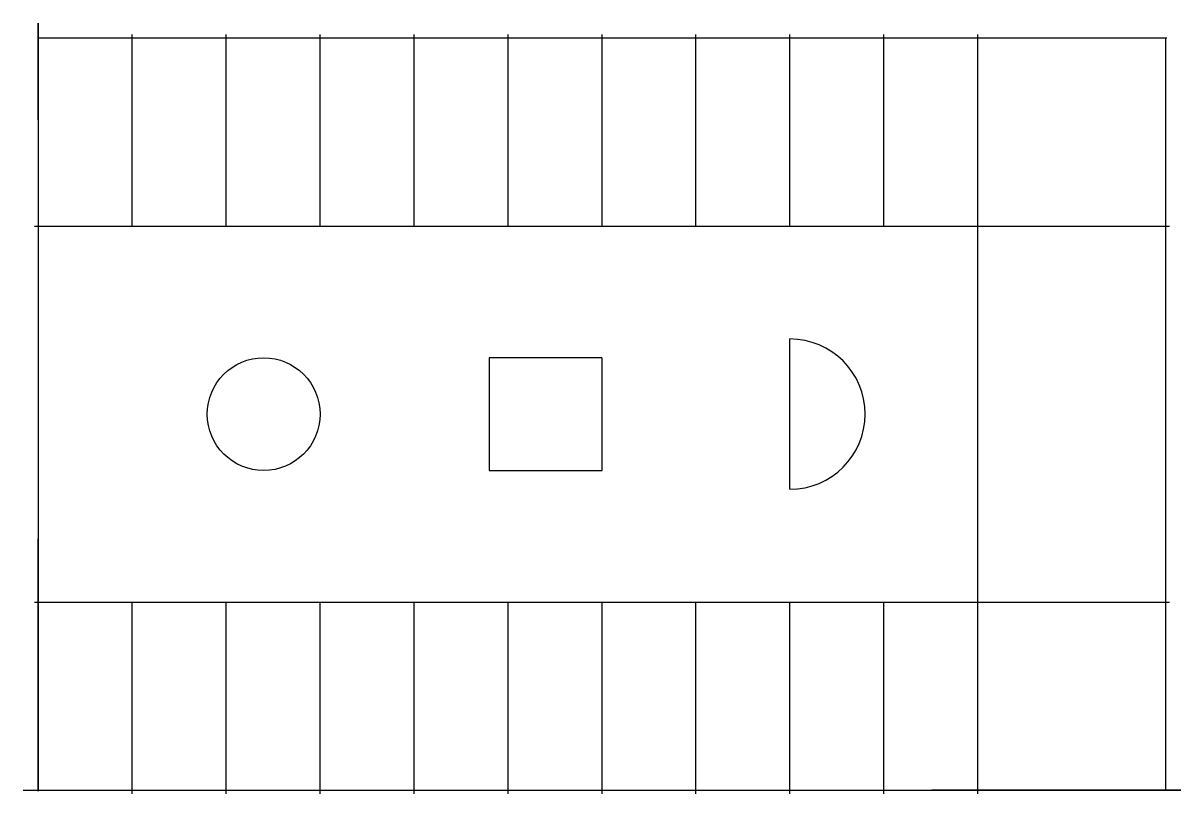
# Model space of a CAD drawing. Header units: metres. Extents: x 649999.6 to 650030.4, y 6587999.9 to 6588020.4.
import ezdxf

# ---------------------------------------------------------------- set-up
doc = ezdxf.new("R2010")
doc.units = ezdxf.units.M
doc.layers.add('LOT', color=7, linetype='Continuous')
doc.layers.add('STALLS', color=7, linetype='Continuous')

msp = doc.modelspace()

# ---------------------------------------------------------------- linework, layer by layer
at = {"layer": 'LOT'}
for p, q in [((650000, 6588020.4), (650000, 6588017.825)), ((650000, 6588017.825), (650000, 6588020.4)), ((650013.485, 6588020), (650000, 6588020)), ((650013.185, 6588020), (650000.2, 6588020)), ((650024.407, 6588020), (650013.485, 6588020)), ((650024.412, 6588020), (650024.41, 6588020)), ((650024.41, 6588020), (650024.412, 6588020)), ((650026.286, 6588020), (650024.413, 6588020)), ((650030.03, 6588020), (650026.286, 6588020)), ((650029.73, 6588020), (650026.486, 6588020)), ((650030, 6588014.45), (650030, 6588020)), ((650030, 6588014.75), (650030, 6588019.8)), ((650000, 6588017.822), (650000, 6588010.561)), ((650030, 6588011.594), (650030, 6588014.449)), ((650020, 6588008), (650020, 6588012)), ((650030, 6588007.221), (650030, 6588011.594)), ((650014.998, 6588011.5), (650012, 6588011.5)), ((650012, 6588011.498), (650012, 6588008.5)), ((650015, 6588008.502), (650015, 6588011.5)), ((650000, 6588010.56), (650000, 6588006.688)), ((650000, 6588010.26), (650000, 6588006.888)), ((650012.002, 6588008.5), (650015, 6588008.5)), ((650030, 6588000), (650030, 6588007.22)), ((650000, 6588006.687), (650000, 6587999.97)), ((650000, 6587999.97), (650000, 6588006.687)), ((649999.6, 6588000), (650013.843, 6588000)), ((650013.844, 6588000), (650021.749, 6588000)), ((650014.144, 6588000), (650021.549, 6588000)), ((650021.75, 6588000), (650023.562, 6588000)), ((650023.565, 6588000), (650023.777, 6588000)), ((650023.778, 6588000), (650030.4, 6588000)), ((650030.4, 6588000), (650023.778, 6588000)), ((650024.078, 6588000), (650030.2, 6588000))]:
    msp.add_line(p, q, dxfattribs=at)
msp.add_circle((650006, 6588010), 1.5, dxfattribs=at)
msp.add_arc((650020, 6588010), 2, -89.98, 89.98, dxfattribs=at)
at = {"layer": 'STALLS'}
for p, q in [((650002.5, 6588015), (650002.5, 6588020.1)), ((650005, 6588015), (650005, 6588020.1)), ((650007.5, 6588015), (650007.5, 6588020.1)), ((650010, 6588015), (650010, 6588020.1)), ((650012.5, 6588015), (650012.5, 6588020.1)), ((650015, 6588015), (650015, 6588020.1)), ((650017.5, 6588015), (650017.5, 6588020.1)), ((650020, 6588015), (650020, 6588020.1)), ((650022.5, 6588015), (650022.5, 6588020.1)), ((650025, 6587999.9), (650025, 6588020.1)), ((649999.9, 6588015), (650030.1, 6588015)), ((649999.9, 6588005), (650030.1, 6588005)), ((650002.5, 6587999.9), (650002.5, 6588005)), ((650005, 6587999.9), (650005, 6588005)), ((650007.5, 6587999.9), (650007.5, 6588005)), ((650010, 6587999.9), (650010, 6588005)), ((650012.5, 6587999.9), (650012.5, 6588005)), ((650015, 6587999.9), (650015, 6588005)), ((650017.5, 6587999.9), (650017.5, 6588005)), ((650020, 6587999.9), (650020, 6588005)), ((650022.5, 6587999.9), (650022.5, 6588005))]:
    msp.add_line(p, q, dxfattribs=at)

doc.saveas('drawing.dxf')
